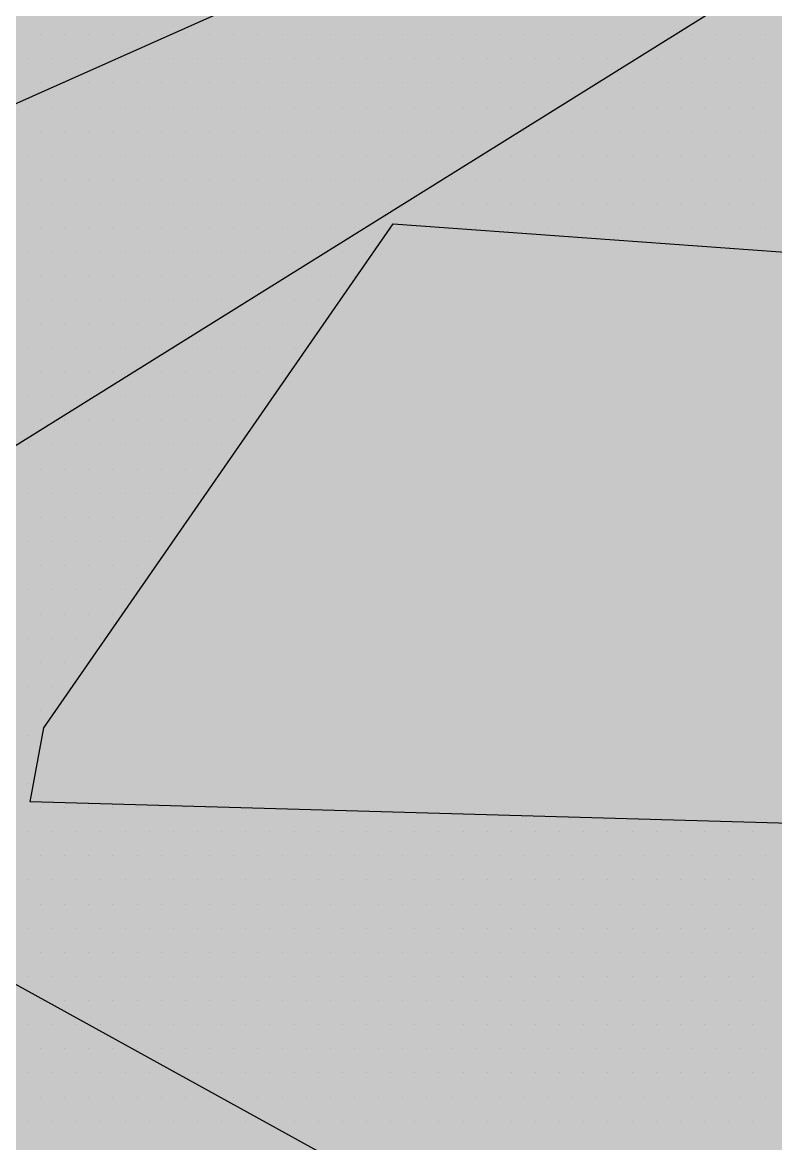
# Paper-space layout 'Layout1' of a CAD drawing. Extents: x -43 to 2298, y -18 to 768.
# Drawn here: x 144.804 to 146.521, y 262.03 to 264.585 of the extents above; entities that cross this region are included whole.
import ezdxf

# ---------------------------------------------------------------- set-up
doc = ezdxf.new("R2010")
doc.units = 0
doc.header["$LTSCALE"] = 2
doc.linetypes.add('CACHEX2', pattern=[0.75, 0.5, -0.25])
doc.layers.add('CARTOUCHE', color=7, linetype='Continuous')
doc.layers.add('LOGO', color=7, linetype='Continuous')

# ---------------------------------------------------------------- blocks, each defined once
blk = doc.blocks.new('A$C715108E3')
at = {"layer": 'LOGO', "color": 131}
for p, q in [((-1.9015, -9.1109), (-1.9015, -9.1109)), ((-1.8097, -9.1109), (-1.8097, -9.1109)), ((-1.7182, -9.1109), (-1.7182, -9.1109)), ((-1.6264, -9.1109), (-1.6264, -9.1109)), ((-1.5345, -9.1109), (-1.5345, -9.1109)), ((-1.4427, -9.1109), (-1.4427, -9.1109)), ((-1.3512, -9.1109), (-1.3512, -9.1109)), ((-1.2594, -9.1109), (-1.2594, -9.1109)), ((-1.1674, -9.1109), (-1.1674, -9.1109)), ((-1.0761, -9.1109), (-1.0761, -9.1109)), ((-0.9841, -9.1109), (-0.9841, -9.1109)), ((-0.8921, -9.1109), (-0.8921, -9.1109)), ((-0.801, -9.1109), (-0.801, -9.1109)), ((-0.709, -9.1109), (-0.709, -9.1109)), ((-0.6173, -9.1109), (-0.6173, -9.1109)), ((-0.5257, -9.1109), (-0.5257, -9.1109)), ((-0.434, -9.1109), (-0.434, -9.1109)), ((-0.342, -9.1109), (-0.342, -9.1109)), ((-0.2508, -9.1109), (-0.2508, -9.1109)), ((-0.1587, -9.1109), (-0.1587, -9.1109)), ((-0.0667, -9.1109), (-0.0667, -9.1109)), ((0.0251, -9.1109), (0.0251, -9.1109)), ((0.1166, -9.1109), (0.1166, -9.1109)), ((0.2084, -9.1109), (0.2084, -9.1109)), ((0.3002, -9.1109), (0.3002, -9.1109)), ((0.3917, -9.1109), (0.3917, -9.1109)), ((0.4835, -9.1109), (0.4835, -9.1109)), ((0.5755, -9.1109), (0.5755, -9.1109)), ((0.6668, -9.1109), (0.6668, -9.1109)), ((0.7588, -9.1109), (0.7588, -9.1109)), ((0.8507, -9.1109), (0.8507, -9.1109)), ((-1.9472, -9.2033), (-1.9472, -9.2033)), ((-1.8558, -9.2033), (-1.8558, -9.2033)), ((-1.7639, -9.2033), (-1.7639, -9.2033)), ((-1.6721, -9.2033), (-1.6721, -9.2033)), ((-1.5806, -9.2033), (-1.5806, -9.2033)), ((-1.4888, -9.2033), (-1.4888, -9.2033)), ((-1.397, -9.2033), (-1.397, -9.2033)), ((-1.3051, -9.2033), (-1.3051, -9.2033)), ((-1.2137, -9.2033), (-1.2137, -9.2033)), ((-1.1219, -9.2033), (-1.1219, -9.2033)), ((-1.0298, -9.2033), (-1.0298, -9.2033)), ((-0.9386, -9.2033), (-0.9386, -9.2033)), ((-0.8465, -9.2033), (-0.8465, -9.2033)), ((-0.7549, -9.2033), (-0.7549, -9.2033)), ((-0.6633, -9.2033), (-0.6633, -9.2033)), ((-0.5712, -9.2033), (-0.5712, -9.2033)), ((-0.4796, -9.2033), (-0.4796, -9.2033)), ((-0.3879, -9.2033), (-0.3879, -9.2033)), ((-0.2963, -9.2033), (-0.2963, -9.2033)), ((-0.2043, -9.2033), (-0.2043, -9.2033)), ((-0.1124, -9.2033), (-0.1124, -9.2033)), ((-0.0212, -9.2033), (-0.0212, -9.2033)), ((0.0708, -9.2033), (0.0708, -9.2033)), ((0.1627, -9.2033), (0.1627, -9.2033)), ((0.2541, -9.2033), (0.2541, -9.2033)), ((0.346, -9.2033), (0.346, -9.2033)), ((0.4378, -9.2033), (0.4378, -9.2033)), ((0.5293, -9.2033), (0.5293, -9.2033)), ((0.6211, -9.2033), (0.6211, -9.2033)), ((0.7131, -9.2033), (0.7131, -9.2033)), ((0.8044, -9.2033), (0.8044, -9.2033)), ((-1.9015, -9.2946), (-1.9015, -9.2946)), ((-1.8097, -9.2946), (-1.8097, -9.2946)), ((-1.7182, -9.2946), (-1.7182, -9.2946)), ((-1.6264, -9.2946), (-1.6264, -9.2946)), ((-1.5345, -9.2946), (-1.5345, -9.2946)), ((-1.4427, -9.2946), (-1.4427, -9.2946)), ((-1.3512, -9.2946), (-1.3512, -9.2946)), ((-1.2594, -9.2946), (-1.2594, -9.2946)), ((-1.1674, -9.2946), (-1.1674, -9.2946)), ((-1.0761, -9.2946), (-1.0761, -9.2946)), ((-0.9841, -9.2946), (-0.9841, -9.2946)), ((-0.8921, -9.2946), (-0.8921, -9.2946)), ((-0.801, -9.2946), (-0.801, -9.2946)), ((-0.709, -9.2946), (-0.709, -9.2946)), ((-0.6173, -9.2946), (-0.6173, -9.2946)), ((-0.5257, -9.2946), (-0.5257, -9.2946)), ((-0.434, -9.2946), (-0.434, -9.2946)), ((-0.342, -9.2946), (-0.342, -9.2946)), ((-0.2508, -9.2946), (-0.2508, -9.2946)), ((-0.1587, -9.2946), (-0.1587, -9.2946)), ((-0.0667, -9.2946), (-0.0667, -9.2946)), ((0.0251, -9.2946), (0.0251, -9.2946)), ((0.1166, -9.2946), (0.1166, -9.2946)), ((0.2084, -9.2946), (0.2084, -9.2946)), ((0.3002, -9.2946), (0.3002, -9.2946)), ((0.3917, -9.2946), (0.3917, -9.2946)), ((0.4835, -9.2946), (0.4835, -9.2946)), ((0.5755, -9.2946), (0.5755, -9.2946)), ((0.6668, -9.2946), (0.6668, -9.2946)), ((0.7588, -9.2946), (0.7588, -9.2946)), ((0.8507, -9.2946), (0.8507, -9.2946)), ((-1.9472, -9.387), (-1.9472, -9.387)), ((-1.8558, -9.387), (-1.8558, -9.387)), ((-1.7639, -9.387), (-1.7639, -9.387)), ((-1.6721, -9.387), (-1.6721, -9.387)), ((-1.5806, -9.387), (-1.5806, -9.387)), ((-1.4888, -9.387), (-1.4888, -9.387)), ((-1.397, -9.387), (-1.397, -9.387)), ((-1.3051, -9.387), (-1.3051, -9.387)), ((-1.2137, -9.387), (-1.2137, -9.387)), ((-1.1219, -9.387), (-1.1219, -9.387)), ((-1.0298, -9.387), (-1.0298, -9.387)), ((-0.9386, -9.387), (-0.9386, -9.387)), ((-0.8465, -9.387), (-0.8465, -9.387)), ((-0.7549, -9.387), (-0.7549, -9.387)), ((-0.6633, -9.387), (-0.6633, -9.387)), ((-0.5712, -9.387), (-0.5712, -9.387)), ((-0.4796, -9.387), (-0.4796, -9.387)), ((-0.3879, -9.387), (-0.3879, -9.387)), ((-0.2963, -9.387), (-0.2963, -9.387)), ((-0.2043, -9.387), (-0.2043, -9.387)), ((-0.1124, -9.387), (-0.1124, -9.387)), ((-0.0212, -9.387), (-0.0212, -9.387)), ((0.0708, -9.387), (0.0708, -9.387)), ((0.1627, -9.387), (0.1627, -9.387)), ((0.2541, -9.387), (0.2541, -9.387)), ((0.346, -9.387), (0.346, -9.387)), ((0.4378, -9.387), (0.4378, -9.387)), ((0.5293, -9.387), (0.5293, -9.387)), ((0.6211, -9.387), (0.6211, -9.387)), ((0.7131, -9.387), (0.7131, -9.387)), ((0.8044, -9.387), (0.8044, -9.387)), ((-1.9015, -9.4786), (-1.9015, -9.4786)), ((-1.8097, -9.4786), (-1.8097, -9.4786)), ((-1.7182, -9.4786), (-1.7182, -9.4786)), ((-1.6264, -9.4786), (-1.6264, -9.4786)), ((-1.5345, -9.4786), (-1.5345, -9.4786)), ((-1.4427, -9.4786), (-1.4427, -9.4786)), ((-1.3512, -9.4786), (-1.3512, -9.4786)), ((-1.2594, -9.4786), (-1.2594, -9.4786)), ((-1.1674, -9.4786), (-1.1674, -9.4786)), ((-1.0761, -9.4786), (-1.0761, -9.4786)), ((-0.9841, -9.4786), (-0.9841, -9.4786)), ((-0.8921, -9.4786), (-0.8921, -9.4786)), ((-0.801, -9.4786), (-0.801, -9.4786)), ((-0.709, -9.4786), (-0.709, -9.4786)), ((-0.6173, -9.4786), (-0.6173, -9.4786)), ((-0.5257, -9.4786), (-0.5257, -9.4786)), ((-0.434, -9.4786), (-0.434, -9.4786)), ((-0.342, -9.4786), (-0.342, -9.4786)), ((-0.2508, -9.4786), (-0.2508, -9.4786)), ((-0.1587, -9.4786), (-0.1587, -9.4786)), ((-0.0667, -9.4786), (-0.0667, -9.4786)), ((0.0251, -9.4786), (0.0251, -9.4786)), ((0.1166, -9.4786), (0.1166, -9.4786)), ((0.2084, -9.4786), (0.2084, -9.4786)), ((0.3002, -9.4786), (0.3002, -9.4786)), ((0.3917, -9.4786), (0.3917, -9.4786)), ((0.4835, -9.4786), (0.4835, -9.4786)), ((0.5755, -9.4786), (0.5755, -9.4786)), ((0.6668, -9.4786), (0.6668, -9.4786)), ((0.7588, -9.4786), (0.7588, -9.4786)), ((0.8507, -9.4786), (0.8507, -9.4786)), ((-1.9472, -9.5699), (-1.9472, -9.5699)), ((-1.8558, -9.5699), (-1.8558, -9.5699)), ((-1.7639, -9.5699), (-1.7639, -9.5699)), ((-1.6721, -9.5699), (-1.6721, -9.5699)), ((-1.5806, -9.5699), (-1.5806, -9.5699)), ((-1.4888, -9.5699), (-1.4888, -9.5699)), ((-1.397, -9.5699), (-1.397, -9.5699)), ((-1.3051, -9.5699), (-1.3051, -9.5699)), ((-1.2137, -9.5699), (-1.2137, -9.5699)), ((-1.1219, -9.5699), (-1.1219, -9.5699)), ((-1.0298, -9.5699), (-1.0298, -9.5699)), ((-0.9386, -9.5699), (-0.9386, -9.5699)), ((-0.8465, -9.5699), (-0.8465, -9.5699)), ((-0.7549, -9.5699), (-0.7549, -9.5699)), ((-0.6633, -9.5699), (-0.6633, -9.5699)), ((-0.5712, -9.5699), (-0.5712, -9.5699)), ((-0.4796, -9.5699), (-0.4796, -9.5699)), ((-0.3879, -9.5699), (-0.3879, -9.5699)), ((-0.2963, -9.5699), (-0.2963, -9.5699)), ((-0.2043, -9.5699), (-0.2043, -9.5699)), ((-0.1124, -9.5699), (-0.1124, -9.5699)), ((-0.0212, -9.5699), (-0.0212, -9.5699)), ((0.0708, -9.5699), (0.0708, -9.5699)), ((0.1627, -9.5699), (0.1627, -9.5699)), ((0.2541, -9.5699), (0.2541, -9.5699)), ((0.346, -9.5699), (0.346, -9.5699)), ((0.4378, -9.5699), (0.4378, -9.5699)), ((0.5293, -9.5699), (0.5293, -9.5699)), ((0.6211, -9.5699), (0.6211, -9.5699)), ((0.7131, -9.5699), (0.7131, -9.5699)), ((0.8044, -9.5699), (0.8044, -9.5699)), ((-1.9015, -9.6623), (-1.9015, -9.6623)), ((-1.8097, -9.6623), (-1.8097, -9.6623)), ((-1.7182, -9.6623), (-1.7182, -9.6623)), ((-1.6264, -9.6623), (-1.6264, -9.6623)), ((-1.5345, -9.6623), (-1.5345, -9.6623)), ((-1.4427, -9.6623), (-1.4427, -9.6623)), ((-1.3512, -9.6623), (-1.3512, -9.6623)), ((-1.2594, -9.6623), (-1.2594, -9.6623)), ((-1.1674, -9.6623), (-1.1674, -9.6623)), ((-1.0761, -9.6623), (-1.0761, -9.6623)), ((-0.9841, -9.6623), (-0.9841, -9.6623)), ((-0.8921, -9.6623), (-0.8921, -9.6623)), ((-0.801, -9.6623), (-0.801, -9.6623)), ((-0.709, -9.6623), (-0.709, -9.6623)), ((-0.6173, -9.6623), (-0.6173, -9.6623)), ((-0.5257, -9.6623), (-0.5257, -9.6623)), ((-0.434, -9.6623), (-0.434, -9.6623)), ((-0.342, -9.6623), (-0.342, -9.6623)), ((-0.2508, -9.6623), (-0.2508, -9.6623)), ((-0.1587, -9.6623), (-0.1587, -9.6623)), ((-0.0667, -9.6623), (-0.0667, -9.6623)), ((0.0251, -9.6623), (0.0251, -9.6623)), ((0.1166, -9.6623), (0.1166, -9.6623)), ((0.2084, -9.6623), (0.2084, -9.6623)), ((0.3002, -9.6623), (0.3002, -9.6623)), ((0.3917, -9.6623), (0.3917, -9.6623)), ((0.4835, -9.6623), (0.4835, -9.6623)), ((0.5755, -9.6623), (0.5755, -9.6623)), ((0.6668, -9.6623), (0.6668, -9.6623)), ((0.7588, -9.6623), (0.7588, -9.6623)), ((0.8507, -9.6623), (0.8507, -9.6623)), ((-1.9472, -9.7535), (-1.9472, -9.7535)), ((-1.8558, -9.7535), (-1.8558, -9.7535)), ((-1.7639, -9.7535), (-1.7639, -9.7535)), ((-1.6721, -9.7535), (-1.6721, -9.7535)), ((-1.5806, -9.7535), (-1.5806, -9.7535)), ((-1.4888, -9.7535), (-1.4888, -9.7535)), ((-1.397, -9.7535), (-1.397, -9.7535)), ((-1.3051, -9.7535), (-1.3051, -9.7535)), ((-1.2137, -9.7535), (-1.2137, -9.7535)), ((-1.1219, -9.7535), (-1.1219, -9.7535)), ((-1.0298, -9.7535), (-1.0298, -9.7535)), ((-0.9386, -9.7535), (-0.9386, -9.7535)), ((-0.8465, -9.7535), (-0.8465, -9.7535)), ((-0.7549, -9.7535), (-0.7549, -9.7535)), ((-0.6633, -9.7535), (-0.6633, -9.7535)), ((-0.5712, -9.7535), (-0.5712, -9.7535)), ((-0.4796, -9.7535), (-0.4796, -9.7535)), ((-0.3879, -9.7535), (-0.3879, -9.7535)), ((-0.2963, -9.7535), (-0.2963, -9.7535)), ((-0.2043, -9.7535), (-0.2043, -9.7535)), ((-0.1124, -9.7535), (-0.1124, -9.7535)), ((-0.0212, -9.7535), (-0.0212, -9.7535)), ((0.0708, -9.7535), (0.0708, -9.7535)), ((0.1627, -9.7535), (0.1627, -9.7535)), ((0.2541, -9.7535), (0.2541, -9.7535)), ((0.346, -9.7535), (0.346, -9.7535)), ((0.4378, -9.7535), (0.4378, -9.7535)), ((0.5293, -9.7535), (0.5293, -9.7535)), ((0.6211, -9.7535), (0.6211, -9.7535)), ((0.7131, -9.7535), (0.7131, -9.7535)), ((0.8044, -9.7535), (0.8044, -9.7535)), ((-1.9015, -9.8452), (-1.9015, -9.8452)), ((-1.8097, -9.8452), (-1.8097, -9.8452)), ((-1.7182, -9.8452), (-1.7182, -9.8452)), ((-1.6264, -9.8452), (-1.6264, -9.8452)), ((-1.5345, -9.8452), (-1.5345, -9.8452)), ((-1.4427, -9.8452), (-1.4427, -9.8452)), ((-1.3512, -9.8452), (-1.3512, -9.8452)), ((-1.2594, -9.8452), (-1.2594, -9.8452)), ((-1.1674, -9.8452), (-1.1674, -9.8452)), ((-1.0761, -9.8452), (-1.0761, -9.8452)), ((-0.9841, -9.8452), (-0.9841, -9.8452)), ((-0.8921, -9.8452), (-0.8921, -9.8452)), ((-0.801, -9.8452), (-0.801, -9.8452)), ((-0.709, -9.8452), (-0.709, -9.8452)), ((-0.6173, -9.8452), (-0.6173, -9.8452)), ((-0.367, -9.8452), (-0.367, -9.8452)), ((-0.342, -9.8452), (-0.342, -9.8452)), ((-0.2508, -9.8452), (-0.2508, -9.8452)), ((-0.1587, -9.8452), (-0.1587, -9.8452)), ((-0.0667, -9.8452), (-0.0667, -9.8452)), ((0.0251, -9.8452), (0.0251, -9.8452)), ((0.1166, -9.8452), (0.1166, -9.8452)), ((0.2084, -9.8452), (0.2084, -9.8452)), ((0.3002, -9.8452), (0.3002, -9.8452)), ((0.3917, -9.8452), (0.3917, -9.8452)), ((0.4835, -9.8452), (0.4835, -9.8452)), ((0.5755, -9.8452), (0.5755, -9.8452)), ((0.6668, -9.8452), (0.6668, -9.8452)), ((0.7588, -9.8452), (0.7588, -9.8452)), ((0.8507, -9.8452), (0.8507, -9.8452)), ((-1.9472, -9.9374), (-1.9472, -9.9374)), ((-1.8558, -9.9374), (-1.8558, -9.9374)), ((-1.7639, -9.9374), (-1.7639, -9.9374)), ((-1.6721, -9.9374), (-1.6721, -9.9374)), ((-1.5806, -9.9374), (-1.5806, -9.9374)), ((-1.4888, -9.9374), (-1.4888, -9.9374)), ((-1.397, -9.9374), (-1.397, -9.9374)), ((-1.3051, -9.9374), (-1.3051, -9.9374)), ((-1.2137, -9.9374), (-1.2137, -9.9374)), ((-1.1219, -9.9374), (-1.1219, -9.9374)), ((-1.0298, -9.9374), (-1.0298, -9.9374)), ((-0.9386, -9.9374), (-0.9386, -9.9374)), ((-0.8465, -9.9374), (-0.8465, -9.9374)), ((-0.7549, -9.9374), (-0.7549, -9.9374)), ((-0.6633, -9.9374), (-0.6633, -9.9374)), ((-1.9015, -10.0289), (-1.9015, -10.0289)), ((-1.8097, -10.0289), (-1.8097, -10.0289)), ((-1.7182, -10.0289), (-1.7182, -10.0289)), ((-1.6264, -10.0289), (-1.6264, -10.0289)), ((-1.5345, -10.0289), (-1.5345, -10.0289)), ((-1.4427, -10.0289), (-1.4427, -10.0289)), ((-1.3512, -10.0289), (-1.3512, -10.0289)), ((-1.2594, -10.0289), (-1.2594, -10.0289)), ((-1.1674, -10.0289), (-1.1674, -10.0289)), ((-1.0761, -10.0289), (-1.0761, -10.0289)), ((-0.9841, -10.0289), (-0.9841, -10.0289)), ((-0.8921, -10.0289), (-0.8921, -10.0289)), ((-0.801, -10.0289), (-0.801, -10.0289)), ((-0.709, -10.0289), (-0.709, -10.0289)), ((-1.9472, -10.1203), (-1.9472, -10.1203)), ((-1.8558, -10.1203), (-1.8558, -10.1203)), ((-1.7639, -10.1203), (-1.7639, -10.1203)), ((-1.6721, -10.1203), (-1.6721, -10.1203)), ((-1.5806, -10.1203), (-1.5806, -10.1203)), ((-1.4888, -10.1203), (-1.4888, -10.1203)), ((-1.397, -10.1203), (-1.397, -10.1203)), ((-1.3051, -10.1203), (-1.3051, -10.1203)), ((-1.2137, -10.1203), (-1.2137, -10.1203)), ((-1.1219, -10.1203), (-1.1219, -10.1203)), ((-1.0298, -10.1203), (-1.0298, -10.1203)), ((-0.9386, -10.1203), (-0.9386, -10.1203)), ((-0.8465, -10.1203), (-0.8465, -10.1203)), ((-1.9015, -10.2125), (-1.9015, -10.2125)), ((-1.8097, -10.2125), (-1.8097, -10.2125)), ((-1.7182, -10.2125), (-1.7182, -10.2125)), ((-1.6264, -10.2125), (-1.6264, -10.2125)), ((-1.5345, -10.2125), (-1.5345, -10.2125)), ((-1.4427, -10.2125), (-1.4427, -10.2125)), ((-1.3512, -10.2125), (-1.3512, -10.2125)), ((-1.2594, -10.2125), (-1.2594, -10.2125)), ((-1.1674, -10.2125), (-1.1674, -10.2125)), ((-1.0761, -10.2125), (-1.0761, -10.2125)), ((-0.9841, -10.2125), (-0.9841, -10.2125)), ((-0.8921, -10.2125), (-0.8921, -10.2125)), ((-1.9472, -10.304), (-1.9472, -10.304)), ((-1.8558, -10.304), (-1.8558, -10.304)), ((-1.7639, -10.304), (-1.7639, -10.304)), ((-1.6721, -10.304), (-1.6721, -10.304)), ((-1.5806, -10.304), (-1.5806, -10.304)), ((-1.4888, -10.304), (-1.4888, -10.304)), ((-1.397, -10.304), (-1.397, -10.304)), ((-1.3051, -10.304), (-1.3051, -10.304)), ((-1.2137, -10.304), (-1.2137, -10.304)), ((-1.1219, -10.304), (-1.1219, -10.304)), ((-1.0298, -10.304), (-1.0298, -10.304)), ((-0.9386, -10.304), (-0.9386, -10.304)), ((-1.9015, -10.3952), (-1.9015, -10.3952)), ((-1.8097, -10.3952), (-1.8097, -10.3952)), ((-1.7182, -10.3952), (-1.7182, -10.3952)), ((-1.6264, -10.3952), (-1.6264, -10.3952)), ((-1.5345, -10.3952), (-1.5345, -10.3952)), ((-1.4427, -10.3952), (-1.4427, -10.3952)), ((-1.3512, -10.3952), (-1.3512, -10.3952)), ((-1.2594, -10.3952), (-1.2594, -10.3952)), ((-1.1674, -10.3952), (-1.1674, -10.3952)), ((-1.0761, -10.3952), (-1.0761, -10.3952)), ((-0.9841, -10.3952), (-0.9841, -10.3952)), ((-1.9472, -10.4876), (-1.9472, -10.4876)), ((-1.8558, -10.4876), (-1.8558, -10.4876)), ((-1.7639, -10.4876), (-1.7639, -10.4876)), ((-1.6721, -10.4876), (-1.6721, -10.4876)), ((-1.5806, -10.4876), (-1.5806, -10.4876)), ((-1.4888, -10.4876), (-1.4888, -10.4876)), ((-1.397, -10.4876), (-1.397, -10.4876)), ((-1.3051, -10.4876), (-1.3051, -10.4876)), ((-1.2137, -10.4876), (-1.2137, -10.4876)), ((-1.1219, -10.4876), (-1.1219, -10.4876)), ((-1.0298, -10.4876), (-1.0298, -10.4876)), ((-1.9015, -10.5791), (-1.9015, -10.5791)), ((-1.8097, -10.5791), (-1.8097, -10.5791)), ((-1.7182, -10.5791), (-1.7182, -10.5791)), ((-1.6264, -10.5791), (-1.6264, -10.5791)), ((-1.5345, -10.5791), (-1.5345, -10.5791)), ((-1.4427, -10.5791), (-1.4427, -10.5791)), ((-1.3512, -10.5791), (-1.3512, -10.5791)), ((-1.2594, -10.5791), (-1.2594, -10.5791)), ((-1.1674, -10.5791), (-1.1674, -10.5791)), ((-1.9472, -10.6702), (-1.9472, -10.6702)), ((-1.8558, -10.6702), (-1.8558, -10.6702)), ((-1.7639, -10.6702), (-1.7639, -10.6702)), ((-1.6721, -10.6702), (-1.6721, -10.6702)), ((-1.5806, -10.6702), (-1.5806, -10.6702)), ((-1.4888, -10.6702), (-1.4888, -10.6702)), ((-1.397, -10.6702), (-1.397, -10.6702)), ((-1.3051, -10.6702), (-1.3051, -10.6702)), ((-1.2137, -10.6702), (-1.2137, -10.6702)), ((-1.9015, -10.763), (-1.9015, -10.763)), ((-1.8097, -10.763), (-1.8097, -10.763)), ((-1.7182, -10.763), (-1.7182, -10.763)), ((-1.6264, -10.763), (-1.6264, -10.763)), ((-1.5345, -10.763), (-1.5345, -10.763)), ((-1.4427, -10.763), (-1.4427, -10.763)), ((-1.3512, -10.763), (-1.3512, -10.763)), ((-1.2594, -10.763), (-1.2594, -10.763)), ((-1.9472, -10.8542), (-1.9472, -10.8542)), ((-1.8558, -10.8542), (-1.8558, -10.8542)), ((-1.7639, -10.8542), (-1.7639, -10.8542)), ((-1.6721, -10.8542), (-1.6721, -10.8542)), ((-1.5806, -10.8542), (-1.5806, -10.8542)), ((-1.4888, -10.8542), (-1.4888, -10.8542)), ((-1.397, -10.8542), (-1.397, -10.8542)), ((-1.3051, -10.8542), (-1.3051, -10.8542)), ((-1.9015, -10.9457), (-1.9015, -10.9457)), ((-1.8097, -10.9457), (-1.8097, -10.9457)), ((-1.7182, -10.9457), (-1.7182, -10.9457)), ((-1.6264, -10.9457), (-1.6264, -10.9457)), ((-1.5345, -10.9457), (-1.5345, -10.9457)), ((-1.4427, -10.9457), (-1.4427, -10.9457)), ((-1.3512, -10.9457), (-1.3512, -10.9457)), ((-1.9472, -11.0383), (-1.9472, -11.0383)), ((-1.8558, -11.0383), (-1.8558, -11.0383)), ((-1.7639, -11.0383), (-1.7639, -11.0383)), ((-1.6721, -11.0383), (-1.6721, -11.0383)), ((-1.5806, -11.0383), (-1.5806, -11.0383)), ((-1.4888, -11.0383), (-1.4888, -11.0383)), ((-1.9015, -11.1295), (-1.9015, -11.1295)), ((-1.8097, -11.1295), (-1.8097, -11.1295)), ((-1.7182, -11.1295), (-1.7182, -11.1295)), ((-1.6264, -11.1295), (-1.6264, -11.1295)), ((-1.5345, -11.1295), (-1.5345, -11.1295)), ((-1.9472, -11.2208), (-1.9472, -11.2208)), ((-1.8558, -11.2208), (-1.8558, -11.2208)), ((-1.7639, -11.2208), (-1.7639, -11.2208)), ((-1.6721, -11.2208), (-1.6721, -11.2208)), ((-1.5806, -11.2208), (-1.5806, -11.2208)), ((-1.9015, -11.3132), (-1.9015, -11.3132)), ((-1.8097, -11.3132), (-1.8097, -11.3132)), ((-1.7182, -11.3132), (-1.7182, -11.3132)), ((-1.6264, -11.3132), (-1.6264, -11.3132)), ((-1.9472, -11.4048), (-1.9472, -11.4048)), ((-1.8558, -11.4048), (-1.8558, -11.4048)), ((-1.7639, -11.4048), (-1.7639, -11.4048)), ((-1.6721, -11.4048), (-1.6721, -11.4048)), ((-1.9015, -11.4959), (-1.9015, -11.4959)), ((-1.8097, -11.4959), (-1.8097, -11.4959)), ((-1.7182, -11.4959), (-1.7182, -11.4959)), ((-1.9472, -11.5885), (-1.9472, -11.5885)), ((-1.8558, -11.5885), (-1.8558, -11.5885)), ((-1.9015, -11.68), (-1.9015, -11.68)), ((-1.9472, -11.7722), (-1.9472, -11.7722)), ((-1.9472, -11.9551), (-1.9472, -11.9551)), ((-1.9015, -12.0473), (-1.9015, -12.0473)), ((-1.8097, -12.0473), (-1.8097, -12.0473)), ((-1.7182, -12.0473), (-1.7182, -12.0473)), ((-1.6264, -12.0473), (-1.6264, -12.0473)), ((-1.5345, -12.0473), (-1.5345, -12.0473)), ((-1.4427, -12.0473), (-1.4427, -12.0473)), ((-1.3512, -12.0473), (-1.3512, -12.0473)), ((-1.2594, -12.0473), (-1.2594, -12.0473)), ((-1.9472, -12.1388), (-1.9472, -12.1388)), ((-1.8558, -12.1388), (-1.8558, -12.1388)), ((-1.7639, -12.1388), (-1.7639, -12.1388)), ((-1.6721, -12.1388), (-1.6721, -12.1388)), ((-1.5806, -12.1388), (-1.5806, -12.1388)), ((-1.4888, -12.1388), (-1.4888, -12.1388)), ((-1.397, -12.1388), (-1.397, -12.1388)), ((-1.3051, -12.1388), (-1.3051, -12.1388)), ((-1.2137, -12.1388), (-1.2137, -12.1388)), ((-1.1219, -12.1388), (-1.1219, -12.1388)), ((-1.0298, -12.1388), (-1.0298, -12.1388)), ((-0.9386, -12.1388), (-0.9386, -12.1388)), ((-0.8465, -12.1388), (-0.8465, -12.1388)), ((-0.7549, -12.1388), (-0.7549, -12.1388)), ((-0.6633, -12.1388), (-0.6633, -12.1388)), ((-0.5712, -12.1388), (-0.5712, -12.1388)), ((-0.4796, -12.1388), (-0.4796, -12.1388)), ((-0.3879, -12.1388), (-0.3879, -12.1388)), ((-0.2963, -12.1388), (-0.2963, -12.1388)), ((-0.2043, -12.1388), (-0.2043, -12.1388)), ((-0.1124, -12.1388), (-0.1124, -12.1388)), ((-0.0212, -12.1388), (-0.0212, -12.1388)), ((0.0708, -12.1388), (0.0708, -12.1388)), ((0.1627, -12.1388), (0.1627, -12.1388)), ((0.2541, -12.1388), (0.2541, -12.1388)), ((0.346, -12.1388), (0.346, -12.1388)), ((0.4378, -12.1388), (0.4378, -12.1388)), ((0.5293, -12.1388), (0.5293, -12.1388)), ((0.6211, -12.1388), (0.6211, -12.1388)), ((0.7131, -12.1388), (0.7131, -12.1388)), ((0.8044, -12.1388), (0.8044, -12.1388)), ((-1.9015, -12.23), (-1.9015, -12.23)), ((-1.8097, -12.23), (-1.8097, -12.23)), ((-1.7182, -12.23), (-1.7182, -12.23)), ((-1.6264, -12.23), (-1.6264, -12.23)), ((-1.5345, -12.23), (-1.5345, -12.23)), ((-1.4427, -12.23), (-1.4427, -12.23)), ((-1.3512, -12.23), (-1.3512, -12.23)), ((-1.2594, -12.23), (-1.2594, -12.23)), ((-1.1674, -12.23), (-1.1674, -12.23)), ((-1.0761, -12.23), (-1.0761, -12.23)), ((-0.9841, -12.23), (-0.9841, -12.23)), ((-0.8921, -12.23), (-0.8921, -12.23)), ((-0.801, -12.23), (-0.801, -12.23)), ((-0.709, -12.23), (-0.709, -12.23)), ((-0.6173, -12.23), (-0.6173, -12.23)), ((-0.5257, -12.23), (-0.5257, -12.23)), ((-0.434, -12.23), (-0.434, -12.23)), ((-0.342, -12.23), (-0.342, -12.23)), ((-0.2508, -12.23), (-0.2508, -12.23)), ((-0.1587, -12.23), (-0.1587, -12.23)), ((-0.0667, -12.23), (-0.0667, -12.23)), ((0.0251, -12.23), (0.0251, -12.23)), ((0.1166, -12.23), (0.1166, -12.23)), ((0.2084, -12.23), (0.2084, -12.23)), ((0.3002, -12.23), (0.3002, -12.23)), ((0.3917, -12.23), (0.3917, -12.23)), ((0.4835, -12.23), (0.4835, -12.23)), ((0.5755, -12.23), (0.5755, -12.23)), ((0.6668, -12.23), (0.6668, -12.23)), ((0.7588, -12.23), (0.7588, -12.23)), ((0.8507, -12.23), (0.8507, -12.23)), ((-1.9472, -12.3224), (-1.9472, -12.3224)), ((-1.8558, -12.3224), (-1.8558, -12.3224)), ((-1.7639, -12.3224), (-1.7639, -12.3224)), ((-1.6721, -12.3224), (-1.6721, -12.3224)), ((-1.5806, -12.3224), (-1.5806, -12.3224)), ((-1.4888, -12.3224), (-1.4888, -12.3224)), ((-1.397, -12.3224), (-1.397, -12.3224)), ((-1.3051, -12.3224), (-1.3051, -12.3224)), ((-1.2137, -12.3224), (-1.2137, -12.3224)), ((-1.1219, -12.3224), (-1.1219, -12.3224)), ((-1.0298, -12.3224), (-1.0298, -12.3224)), ((-0.9386, -12.3224), (-0.9386, -12.3224)), ((-0.8465, -12.3224), (-0.8465, -12.3224)), ((-0.7549, -12.3224), (-0.7549, -12.3224)), ((-0.6633, -12.3224), (-0.6633, -12.3224)), ((-0.5712, -12.3224), (-0.5712, -12.3224)), ((-0.4796, -12.3224), (-0.4796, -12.3224)), ((-0.3879, -12.3224), (-0.3879, -12.3224)), ((-0.2963, -12.3224), (-0.2963, -12.3224)), ((-0.2043, -12.3224), (-0.2043, -12.3224)), ((-0.1124, -12.3224), (-0.1124, -12.3224)), ((-0.0212, -12.3224), (-0.0212, -12.3224)), ((0.0708, -12.3224), (0.0708, -12.3224)), ((0.1627, -12.3224), (0.1627, -12.3224)), ((0.2541, -12.3224), (0.2541, -12.3224)), ((0.346, -12.3224), (0.346, -12.3224)), ((0.4378, -12.3224), (0.4378, -12.3224)), ((0.5293, -12.3224), (0.5293, -12.3224)), ((0.6211, -12.3224), (0.6211, -12.3224)), ((0.7131, -12.3224), (0.7131, -12.3224)), ((0.8044, -12.3224), (0.8044, -12.3224)), ((-1.9015, -12.4139), (-1.9015, -12.4139)), ((-1.8097, -12.4139), (-1.8097, -12.4139)), ((-1.7182, -12.4139), (-1.7182, -12.4139)), ((-1.6264, -12.4139), (-1.6264, -12.4139)), ((-1.5345, -12.4139), (-1.5345, -12.4139)), ((-1.4427, -12.4139), (-1.4427, -12.4139)), ((-1.3512, -12.4139), (-1.3512, -12.4139)), ((-1.2594, -12.4139), (-1.2594, -12.4139)), ((-1.1674, -12.4139), (-1.1674, -12.4139)), ((-1.0761, -12.4139), (-1.0761, -12.4139)), ((-0.9841, -12.4139), (-0.9841, -12.4139)), ((-0.8921, -12.4139), (-0.8921, -12.4139)), ((-0.801, -12.4139), (-0.801, -12.4139)), ((-0.709, -12.4139), (-0.709, -12.4139)), ((-0.6173, -12.4139), (-0.6173, -12.4139)), ((-0.5257, -12.4139), (-0.5257, -12.4139)), ((-0.434, -12.4139), (-0.434, -12.4139)), ((-0.342, -12.4139), (-0.342, -12.4139)), ((-0.2508, -12.4139), (-0.2508, -12.4139)), ((-0.1587, -12.4139), (-0.1587, -12.4139)), ((-0.0667, -12.4139), (-0.0667, -12.4139)), ((0.0251, -12.4139), (0.0251, -12.4139)), ((0.1166, -12.4139), (0.1166, -12.4139)), ((0.2084, -12.4139), (0.2084, -12.4139)), ((0.3002, -12.4139), (0.3002, -12.4139)), ((0.3917, -12.4139), (0.3917, -12.4139)), ((0.4835, -12.4139), (0.4835, -12.4139)), ((0.5755, -12.4139), (0.5755, -12.4139)), ((0.6668, -12.4139), (0.6668, -12.4139)), ((0.7588, -12.4139), (0.7588, -12.4139)), ((0.8507, -12.4139), (0.8507, -12.4139)), ((-1.9472, -12.5053), (-1.9472, -12.5053)), ((-1.8558, -12.5053), (-1.8558, -12.5053)), ((-1.7639, -12.5053), (-1.7639, -12.5053)), ((-1.6721, -12.5053), (-1.6721, -12.5053)), ((-1.5806, -12.5053), (-1.5806, -12.5053)), ((-1.4888, -12.5053), (-1.4888, -12.5053)), ((-1.397, -12.5053), (-1.397, -12.5053)), ((-1.3051, -12.5053), (-1.3051, -12.5053)), ((-1.2137, -12.5053), (-1.2137, -12.5053)), ((-1.1219, -12.5053), (-1.1219, -12.5053)), ((-1.0298, -12.5053), (-1.0298, -12.5053)), ((-0.9386, -12.5053), (-0.9386, -12.5053)), ((-0.8465, -12.5053), (-0.8465, -12.5053)), ((-0.7549, -12.5053), (-0.7549, -12.5053)), ((-0.6633, -12.5053), (-0.6633, -12.5053)), ((-0.5712, -12.5053), (-0.5712, -12.5053)), ((-0.4796, -12.5053), (-0.4796, -12.5053)), ((-0.3879, -12.5053), (-0.3879, -12.5053)), ((-0.2963, -12.5053), (-0.2963, -12.5053)), ((-0.2043, -12.5053), (-0.2043, -12.5053)), ((-0.1124, -12.5053), (-0.1124, -12.5053)), ((-0.0212, -12.5053), (-0.0212, -12.5053)), ((0.0708, -12.5053), (0.0708, -12.5053)), ((0.1627, -12.5053), (0.1627, -12.5053)), ((0.2541, -12.5053), (0.2541, -12.5053)), ((0.346, -12.5053), (0.346, -12.5053)), ((0.4378, -12.5053), (0.4378, -12.5053)), ((0.5293, -12.5053), (0.5293, -12.5053)), ((0.6211, -12.5053), (0.6211, -12.5053)), ((0.7131, -12.5053), (0.7131, -12.5053)), ((0.8044, -12.5053), (0.8044, -12.5053)), ((-1.9015, -12.5977), (-1.9015, -12.5977)), ((-1.8097, -12.5977), (-1.8097, -12.5977)), ((-1.7182, -12.5977), (-1.7182, -12.5977)), ((-1.6264, -12.5977), (-1.6264, -12.5977)), ((-1.5345, -12.5977), (-1.5345, -12.5977)), ((-1.4427, -12.5977), (-1.4427, -12.5977)), ((-1.3512, -12.5977), (-1.3512, -12.5977)), ((-1.2594, -12.5977), (-1.2594, -12.5977)), ((-1.1674, -12.5977), (-1.1674, -12.5977)), ((-1.0761, -12.5977), (-1.0761, -12.5977)), ((-0.9841, -12.5977), (-0.9841, -12.5977)), ((-0.8921, -12.5977), (-0.8921, -12.5977)), ((-0.801, -12.5977), (-0.801, -12.5977)), ((-0.709, -12.5977), (-0.709, -12.5977)), ((-0.6173, -12.5977), (-0.6173, -12.5977)), ((-0.5257, -12.5977), (-0.5257, -12.5977)), ((-0.434, -12.5977), (-0.434, -12.5977)), ((-0.342, -12.5977), (-0.342, -12.5977)), ((-0.2508, -12.5977), (-0.2508, -12.5977)), ((-0.1587, -12.5977), (-0.1587, -12.5977)), ((-0.0667, -12.5977), (-0.0667, -12.5977)), ((0.0251, -12.5977), (0.0251, -12.5977)), ((0.1166, -12.5977), (0.1166, -12.5977)), ((0.2084, -12.5977), (0.2084, -12.5977)), ((0.3002, -12.5977), (0.3002, -12.5977)), ((0.3917, -12.5977), (0.3917, -12.5977)), ((0.4835, -12.5977), (0.4835, -12.5977)), ((0.5755, -12.5977), (0.5755, -12.5977)), ((0.6668, -12.5977), (0.6668, -12.5977)), ((0.7588, -12.5977), (0.7588, -12.5977)), ((0.8507, -12.5977), (0.8507, -12.5977)), ((-1.9472, -12.6892), (-1.9472, -12.6892)), ((-1.8558, -12.6892), (-1.8558, -12.6892)), ((-1.7639, -12.6892), (-1.7639, -12.6892)), ((-1.6721, -12.6892), (-1.6721, -12.6892)), ((-1.5806, -12.6892), (-1.5806, -12.6892)), ((-1.4888, -12.6892), (-1.4888, -12.6892)), ((-1.397, -12.6892), (-1.397, -12.6892)), ((-1.3051, -12.6892), (-1.3051, -12.6892)), ((-1.2137, -12.6892), (-1.2137, -12.6892)), ((-1.1219, -12.6892), (-1.1219, -12.6892)), ((-1.0298, -12.6892), (-1.0298, -12.6892)), ((-0.9386, -12.6892), (-0.9386, -12.6892)), ((-0.8465, -12.6892), (-0.8465, -12.6892)), ((-0.7549, -12.6892), (-0.7549, -12.6892)), ((-0.6633, -12.6892), (-0.6633, -12.6892)), ((-0.5712, -12.6892), (-0.5712, -12.6892)), ((-0.4796, -12.6892), (-0.4796, -12.6892)), ((-0.3879, -12.6892), (-0.3879, -12.6892)), ((-0.2963, -12.6892), (-0.2963, -12.6892)), ((-0.2043, -12.6892), (-0.2043, -12.6892)), ((-0.1124, -12.6892), (-0.1124, -12.6892)), ((-0.0212, -12.6892), (-0.0212, -12.6892)), ((0.0708, -12.6892), (0.0708, -12.6892)), ((0.1627, -12.6892), (0.1627, -12.6892)), ((0.2541, -12.6892), (0.2541, -12.6892)), ((0.346, -12.6892), (0.346, -12.6892)), ((0.4378, -12.6892), (0.4378, -12.6892)), ((0.5293, -12.6892), (0.5293, -12.6892)), ((0.6211, -12.6892), (0.6211, -12.6892)), ((0.7131, -12.6892), (0.7131, -12.6892)), ((0.8044, -12.6892), (0.8044, -12.6892)), ((-1.9015, -12.7805), (-1.9015, -12.7805)), ((-1.8097, -12.7805), (-1.8097, -12.7805)), ((-1.7182, -12.7805), (-1.7182, -12.7805)), ((-1.6264, -12.7805), (-1.6264, -12.7805)), ((-1.5345, -12.7805), (-1.5345, -12.7805)), ((-1.4427, -12.7805), (-1.4427, -12.7805)), ((-1.3512, -12.7805), (-1.3512, -12.7805)), ((-1.2594, -12.7805), (-1.2594, -12.7805)), ((-1.1674, -12.7805), (-1.1674, -12.7805)), ((-1.0761, -12.7805), (-1.0761, -12.7805)), ((-0.9841, -12.7805), (-0.9841, -12.7805)), ((-0.8921, -12.7805), (-0.8921, -12.7805)), ((-0.801, -12.7805), (-0.801, -12.7805)), ((-0.709, -12.7805), (-0.709, -12.7805)), ((-0.6173, -12.7805), (-0.6173, -12.7805)), ((-0.5257, -12.7805), (-0.5257, -12.7805)), ((-0.434, -12.7805), (-0.434, -12.7805)), ((-0.342, -12.7805), (-0.342, -12.7805)), ((-0.2508, -12.7805), (-0.2508, -12.7805)), ((-0.1587, -12.7805), (-0.1587, -12.7805)), ((-0.0667, -12.7805), (-0.0667, -12.7805)), ((0.0251, -12.7805), (0.0251, -12.7805)), ((0.1166, -12.7805), (0.1166, -12.7805)), ((0.2084, -12.7805), (0.2084, -12.7805)), ((0.3002, -12.7805), (0.3002, -12.7805)), ((0.3917, -12.7805), (0.3917, -12.7805)), ((0.4835, -12.7805), (0.4835, -12.7805)), ((0.5755, -12.7805), (0.5755, -12.7805)), ((0.6668, -12.7805), (0.6668, -12.7805)), ((0.7588, -12.7805), (0.7588, -12.7805)), ((0.8507, -12.7805), (0.8507, -12.7805)), ((-1.9472, -12.8729), (-1.9472, -12.8729)), ((-1.8558, -12.8729), (-1.8558, -12.8729)), ((-1.7639, -12.8729), (-1.7639, -12.8729)), ((-1.6721, -12.8729), (-1.6721, -12.8729)), ((-1.5806, -12.8729), (-1.5806, -12.8729)), ((-1.4888, -12.8729), (-1.4888, -12.8729)), ((-1.397, -12.8729), (-1.397, -12.8729)), ((-1.3051, -12.8729), (-1.3051, -12.8729)), ((-1.2137, -12.8729), (-1.2137, -12.8729)), ((-1.1219, -12.8729), (-1.1219, -12.8729)), ((-1.0298, -12.8729), (-1.0298, -12.8729)), ((-0.9386, -12.8729), (-0.9386, -12.8729)), ((-0.8465, -12.8729), (-0.8465, -12.8729)), ((-0.7549, -12.8729), (-0.7549, -12.8729)), ((-0.6633, -12.8729), (-0.6633, -12.8729)), ((-0.5712, -12.8729), (-0.5712, -12.8729)), ((-0.4796, -12.8729), (-0.4796, -12.8729)), ((-0.3879, -12.8729), (-0.3879, -12.8729)), ((-0.2963, -12.8729), (-0.2963, -12.8729)), ((-0.2043, -12.8729), (-0.2043, -12.8729)), ((-0.1124, -12.8729), (-0.1124, -12.8729)), ((-0.0212, -12.8729), (-0.0212, -12.8729)), ((0.0708, -12.8729), (0.0708, -12.8729)), ((0.1627, -12.8729), (0.1627, -12.8729)), ((0.2541, -12.8729), (0.2541, -12.8729)), ((0.346, -12.8729), (0.346, -12.8729)), ((0.4378, -12.8729), (0.4378, -12.8729)), ((0.5293, -12.8729), (0.5293, -12.8729)), ((0.6211, -12.8729), (0.6211, -12.8729)), ((0.7131, -12.8729), (0.7131, -12.8729)), ((0.8044, -12.8729), (0.8044, -12.8729)), ((-1.9015, -12.9641), (-1.9015, -12.9641)), ((-1.8097, -12.9641), (-1.8097, -12.9641)), ((-1.7182, -12.9641), (-1.7182, -12.9641)), ((-1.6264, -12.9641), (-1.6264, -12.9641)), ((-1.5345, -12.9641), (-1.5345, -12.9641)), ((-1.4427, -12.9641), (-1.4427, -12.9641)), ((-1.3512, -12.9641), (-1.3512, -12.9641)), ((-1.2594, -12.9641), (-1.2594, -12.9641)), ((-1.1674, -12.9641), (-1.1674, -12.9641)), ((-1.0761, -12.9641), (-1.0761, -12.9641)), ((-0.9841, -12.9641), (-0.9841, -12.9641)), ((-0.8921, -12.9641), (-0.8921, -12.9641)), ((-0.801, -12.9641), (-0.801, -12.9641)), ((-0.709, -12.9641), (-0.709, -12.9641)), ((-0.6173, -12.9641), (-0.6173, -12.9641)), ((-0.5257, -12.9641), (-0.5257, -12.9641)), ((-0.434, -12.9641), (-0.434, -12.9641)), ((-0.342, -12.9641), (-0.342, -12.9641)), ((-0.2508, -12.9641), (-0.2508, -12.9641)), ((-0.1587, -12.9641), (-0.1587, -12.9641)), ((-0.0667, -12.9641), (-0.0667, -12.9641)), ((0.0251, -12.9641), (0.0251, -12.9641)), ((0.1166, -12.9641), (0.1166, -12.9641)), ((0.2084, -12.9641), (0.2084, -12.9641)), ((0.3002, -12.9641), (0.3002, -12.9641)), ((0.3917, -12.9641), (0.3917, -12.9641)), ((0.4835, -12.9641), (0.4835, -12.9641)), ((0.5755, -12.9641), (0.5755, -12.9641)), ((0.6668, -12.9641), (0.6668, -12.9641)), ((0.7588, -12.9641), (0.7588, -12.9641)), ((0.8507, -12.9641), (0.8507, -12.9641)), ((-1.9472, -13.0556), (-1.9472, -13.0556)), ((-1.8558, -13.0556), (-1.8558, -13.0556)), ((-1.7639, -13.0556), (-1.7639, -13.0556)), ((-1.6721, -13.0556), (-1.6721, -13.0556)), ((-1.5806, -13.0556), (-1.5806, -13.0556)), ((-1.4888, -13.0556), (-1.4888, -13.0556)), ((-1.397, -13.0556), (-1.397, -13.0556)), ((-1.3051, -13.0556), (-1.3051, -13.0556)), ((-1.2137, -13.0556), (-1.2137, -13.0556)), ((-1.1219, -13.0556), (-1.1219, -13.0556)), ((-1.0298, -13.0556), (-1.0298, -13.0556)), ((-0.9386, -13.0556), (-0.9386, -13.0556)), ((-0.8465, -13.0556), (-0.8465, -13.0556)), ((-0.7549, -13.0556), (-0.7549, -13.0556)), ((-0.6633, -13.0556), (-0.6633, -13.0556)), ((-0.5712, -13.0556), (-0.5712, -13.0556)), ((-0.4796, -13.0556), (-0.4796, -13.0556)), ((-0.3879, -13.0556), (-0.3879, -13.0556)), ((-0.2963, -13.0556), (-0.2963, -13.0556)), ((-0.2043, -13.0556), (-0.2043, -13.0556)), ((-0.1124, -13.0556), (-0.1124, -13.0556)), ((-0.0212, -13.0556), (-0.0212, -13.0556)), ((0.0708, -13.0556), (0.0708, -13.0556)), ((0.1627, -13.0556), (0.1627, -13.0556)), ((0.2541, -13.0556), (0.2541, -13.0556)), ((0.346, -13.0556), (0.346, -13.0556)), ((0.4378, -13.0556), (0.4378, -13.0556)), ((0.5293, -13.0556), (0.5293, -13.0556)), ((0.6211, -13.0556), (0.6211, -13.0556)), ((0.7131, -13.0556), (0.7131, -13.0556)), ((0.8044, -13.0556), (0.8044, -13.0556)), ((-1.9015, -13.148), (-1.9015, -13.148)), ((-1.8097, -13.148), (-1.8097, -13.148)), ((-1.7182, -13.148), (-1.7182, -13.148)), ((-1.6264, -13.148), (-1.6264, -13.148)), ((-1.5345, -13.148), (-1.5345, -13.148)), ((-1.4427, -13.148), (-1.4427, -13.148)), ((-1.3512, -13.148), (-1.3512, -13.148)), ((-1.2594, -13.148), (-1.2594, -13.148)), ((-1.1674, -13.148), (-1.1674, -13.148)), ((-1.0761, -13.148), (-1.0761, -13.148)), ((-0.9841, -13.148), (-0.9841, -13.148)), ((-0.8921, -13.148), (-0.8921, -13.148)), ((-0.801, -13.148), (-0.801, -13.148)), ((-0.709, -13.148), (-0.709, -13.148)), ((-0.6173, -13.148), (-0.6173, -13.148)), ((-0.5257, -13.148), (-0.5257, -13.148)), ((-0.434, -13.148), (-0.434, -13.148)), ((-0.342, -13.148), (-0.342, -13.148)), ((-0.2508, -13.148), (-0.2508, -13.148)), ((-0.1587, -13.148), (-0.1587, -13.148)), ((-0.0667, -13.148), (-0.0667, -13.148)), ((0.0251, -13.148), (0.0251, -13.148)), ((0.1166, -13.148), (0.1166, -13.148)), ((0.2084, -13.148), (0.2084, -13.148)), ((0.3002, -13.148), (0.3002, -13.148)), ((0.3917, -13.148), (0.3917, -13.148)), ((0.4835, -13.148), (0.4835, -13.148)), ((0.5755, -13.148), (0.5755, -13.148)), ((0.6668, -13.148), (0.6668, -13.148)), ((0.7588, -13.148), (0.7588, -13.148)), ((0.8507, -13.148), (0.8507, -13.148)), ((-1.9472, -13.2392), (-1.9472, -13.2392)), ((-1.8558, -13.2392), (-1.8558, -13.2392)), ((-1.7639, -13.2392), (-1.7639, -13.2392)), ((-1.6721, -13.2392), (-1.6721, -13.2392)), ((-1.5806, -13.2392), (-1.5806, -13.2392)), ((-1.4888, -13.2392), (-1.4888, -13.2392)), ((-1.397, -13.2392), (-1.397, -13.2392)), ((-1.3051, -13.2392), (-1.3051, -13.2392)), ((-1.2137, -13.2392), (-1.2137, -13.2392)), ((-1.1219, -13.2392), (-1.1219, -13.2392)), ((-1.0298, -13.2392), (-1.0298, -13.2392)), ((-0.9386, -13.2392), (-0.9386, -13.2392)), ((-0.8465, -13.2392), (-0.8465, -13.2392)), ((-0.7549, -13.2392), (-0.7549, -13.2392)), ((-0.6633, -13.2392), (-0.6633, -13.2392)), ((-0.5712, -13.2392), (-0.5712, -13.2392)), ((-0.4796, -13.2392), (-0.4796, -13.2392)), ((-0.3879, -13.2392), (-0.3879, -13.2392)), ((-0.2963, -13.2392), (-0.2963, -13.2392)), ((-0.2043, -13.2392), (-0.2043, -13.2392)), ((-0.1124, -13.2392), (-0.1124, -13.2392)), ((-0.0212, -13.2392), (-0.0212, -13.2392)), ((0.0708, -13.2392), (0.0708, -13.2392)), ((0.1627, -13.2392), (0.1627, -13.2392)), ((0.2541, -13.2392), (0.2541, -13.2392)), ((0.346, -13.2392), (0.346, -13.2392)), ((0.4378, -13.2392), (0.4378, -13.2392)), ((0.5293, -13.2392), (0.5293, -13.2392)), ((0.6211, -13.2392), (0.6211, -13.2392)), ((0.7131, -13.2392), (0.7131, -13.2392)), ((0.8044, -13.2392), (0.8044, -13.2392))]:
    blk.add_line(p, q, dxfattribs=at)
blk.add_lwpolyline([(1.6586, -12.1279), (-1.9407, -12.0256), (-1.8895, -11.7452), (-0.5622, -9.8309), (1.2247, -9.9595)], dxfattribs=at)
blk = doc.blocks.new('A$C581E6685')
at = {"layer": 'LOGO'}
for color, points in [(142, [(-45.3965, 37.4846), (-39.5666, 28.8703), (-39.344, 28.5414), (-39.8519, 24.2064), (-36.9477, 25.4853), (-26.3566, 30.2032), (-36.1863, 24.0789), (-38.2746, 22.2236), (-38.1337, 21.2132), (-33.6363, 11.1845), (-39.5393, 21.4709), (-40.6525, 23.2405), (-42.0615, 23.3525), (-53.1072, 18.3767), (-43.3972, 24.4856), (-40.4756, 26.2259), (-40.684, 26.8894)]), (140, [(-45.3965, 37.4846), (-41.9745, 25.9278), (-41.7809, 23.8865), (-42.0615, 23.3525), (-44.9268, 21.9767), (-53.1072, 18.3767), (-40.8028, 21.6905), (-39.5666, 22.0268), (-38.2746, 22.2236), (-38.1337, 21.2132), (-33.6363, 11.1845), (-36.0802, 21.4612), (-37.3405, 24.3346), (-37.4251, 24.9804), (-36.9477, 25.4853), (-26.3566, 30.2032), (-37.8747, 26.8339), (-39.7286, 26.4119), (-40.3751, 26.6371), (-40.684, 26.8894)]), (32, [(-39.8519, 24.2064), (-37.1498, 25.5201), (-23.2602, 17.8548)])]:
    blk.add_hatch(color=color, dxfattribs=at).paths.add_polyline_path(points)
at = {"layer": 'LOGO', "color": 142}
blk.add_lwpolyline([(-45.3965, 37.4846), (-39.3434, 28.5414), (-39.8519, 24.2064), (-36.9477, 25.4853), (-26.3566, 30.2032), (-36.1857, 24.0789), (-38.2739, 22.2236), (-38.1337, 21.2132), (-33.6358, 11.1845), (-39.5393, 21.4709), (-40.6518, 23.2405), (-42.0615, 23.3525), (-53.1072, 18.3767), (-43.3964, 24.4856), (-40.4756, 26.2259), (-40.6836, 26.8894)], close=True, dxfattribs=at)
at = {"layer": 'LOGO', "color": 140}
blk.add_lwpolyline([(-45.3965, 37.4846), (-41.9745, 25.9278), (-41.7804, 23.8865), (-42.0615, 23.3525), (-44.9268, 21.9767), (-53.1072, 18.3767), (-40.8028, 21.6905), (-39.5666, 22.0268), (-38.2739, 22.2236), (-38.1337, 21.2132), (-33.6358, 11.1845), (-36.0802, 21.4612), (-37.3405, 24.3346), (-37.4251, 24.9804), (-36.9477, 25.4853), (-26.3566, 30.2032), (-37.8741, 26.8339), (-39.7286, 26.4119), (-40.3748, 26.6371), (-40.6836, 26.8894)], close=True, dxfattribs=at)
at = {"layer": 'LOGO', "color": 32}
blk.add_lwpolyline([(-39.8519, 24.2064), (-37.1498, 25.5201), (-23.2602, 17.8559)], close=True, dxfattribs=at)
at = {"layer": 'LOGO', "color": 32, "linetype": 'CACHEX2', "ltscale": 1.5}
blk.add_ellipse((-38.0538, 23.8138), major_axis=(-19.0311, -3.534), ratio=0.590567, dxfattribs=at)
at = {"layer": 'LOGO', "color": 32}
blk.add_ellipse((-37.6144, 23.8499), major_axis=(-13.5768, -4.2839), ratio=0.791971, dxfattribs=at)
at = {"layer": 'CARTOUCHE'}
blk.add_blockref('A$C715108E3', (-31.6739, 36.3189), dxfattribs=at)

psp = doc.layouts.get("Layout1")

# ---------------------------------------------------------------- hatches: boundary and pattern name
at = {"layer": 'CARTOUCHE', "true_color": 0xffffff}
h = psp.add_hatch(color=7, dxfattribs=at)
h.dxf.hatch_style = 1
edge = h.paths.add_edge_path()
edge.add_spline(control_points=[(127.7197, 272.4748), (127.7197, 261.5837), (127.7197, 250.6925), (127.7197, 246.8525), (131.5597, 246.8525), (177.0989, 246.8525), (222.6382, 246.8525), (226.4782, 246.8525), (226.4782, 250.6925), (226.4782, 261.5837), (226.4782, 272.4748), (226.4782, 276.3148), (222.6382, 276.3148), (177.0989, 276.3148), (131.5597, 276.3148), (127.7197, 276.3148), (127.7197, 272.4748)], knot_values=[0, 0, 0, 1, 1, 2.570796, 2.570796, 3.570796, 3.570796, 5.141593, 5.141593, 6.141593, 6.141593, 7.712389, 7.712389, 8.712389, 8.712389, 10.283185, 10.283185, 10.283185], weights=[1, 1, 1, 0.707107, 1, 1, 1, 0.707107, 1, 1, 1, 0.707107, 1, 1, 1, 0.707107, 1], degree=2, periodic=0)

# ---------------------------------------------------------------- linework, layer by layer
at = {"layer": 'CARTOUCHE'}
psp.add_rational_spline([(127.7197, 272.4748), (127.7197, 261.5837), (127.7197, 250.6925), (127.7197, 246.8525), (131.5597, 246.8525), (177.0989, 246.8525), (222.6382, 246.8525), (226.4782, 246.8525), (226.4782, 250.6925), (226.4782, 261.5837), (226.4782, 272.4748), (226.4782, 276.3148), (222.6382, 276.3148), (177.0989, 276.3148), (131.5597, 276.3148), (127.7197, 276.3148), (127.7197, 272.4748)], [1, 1, 1, 0.707106781187, 1, 1, 1, 0.707106781187, 1, 1, 1, 0.707106781187, 1, 1, 1, 0.707106781187, 1], degree=2, knots=[0, 0, 0, 1, 1, 2.570796, 2.570796, 3.570796, 3.570796, 5.141593, 5.141593, 6.141593, 6.141593, 7.712389, 7.712389, 8.712389, 8.712389, 10.283185, 10.283185, 10.283185], dxfattribs=at)

# ---------------------------------------------------------------- block references
at = {"layer": 'CARTOUCHE', "xscale": 0.6, "yscale": 0.6, "zscale": 0.6}
psp.add_blockref('A$C581E6685', (164.9904, 248.2331), dxfattribs=at)

doc.saveas('drawing.dxf')
